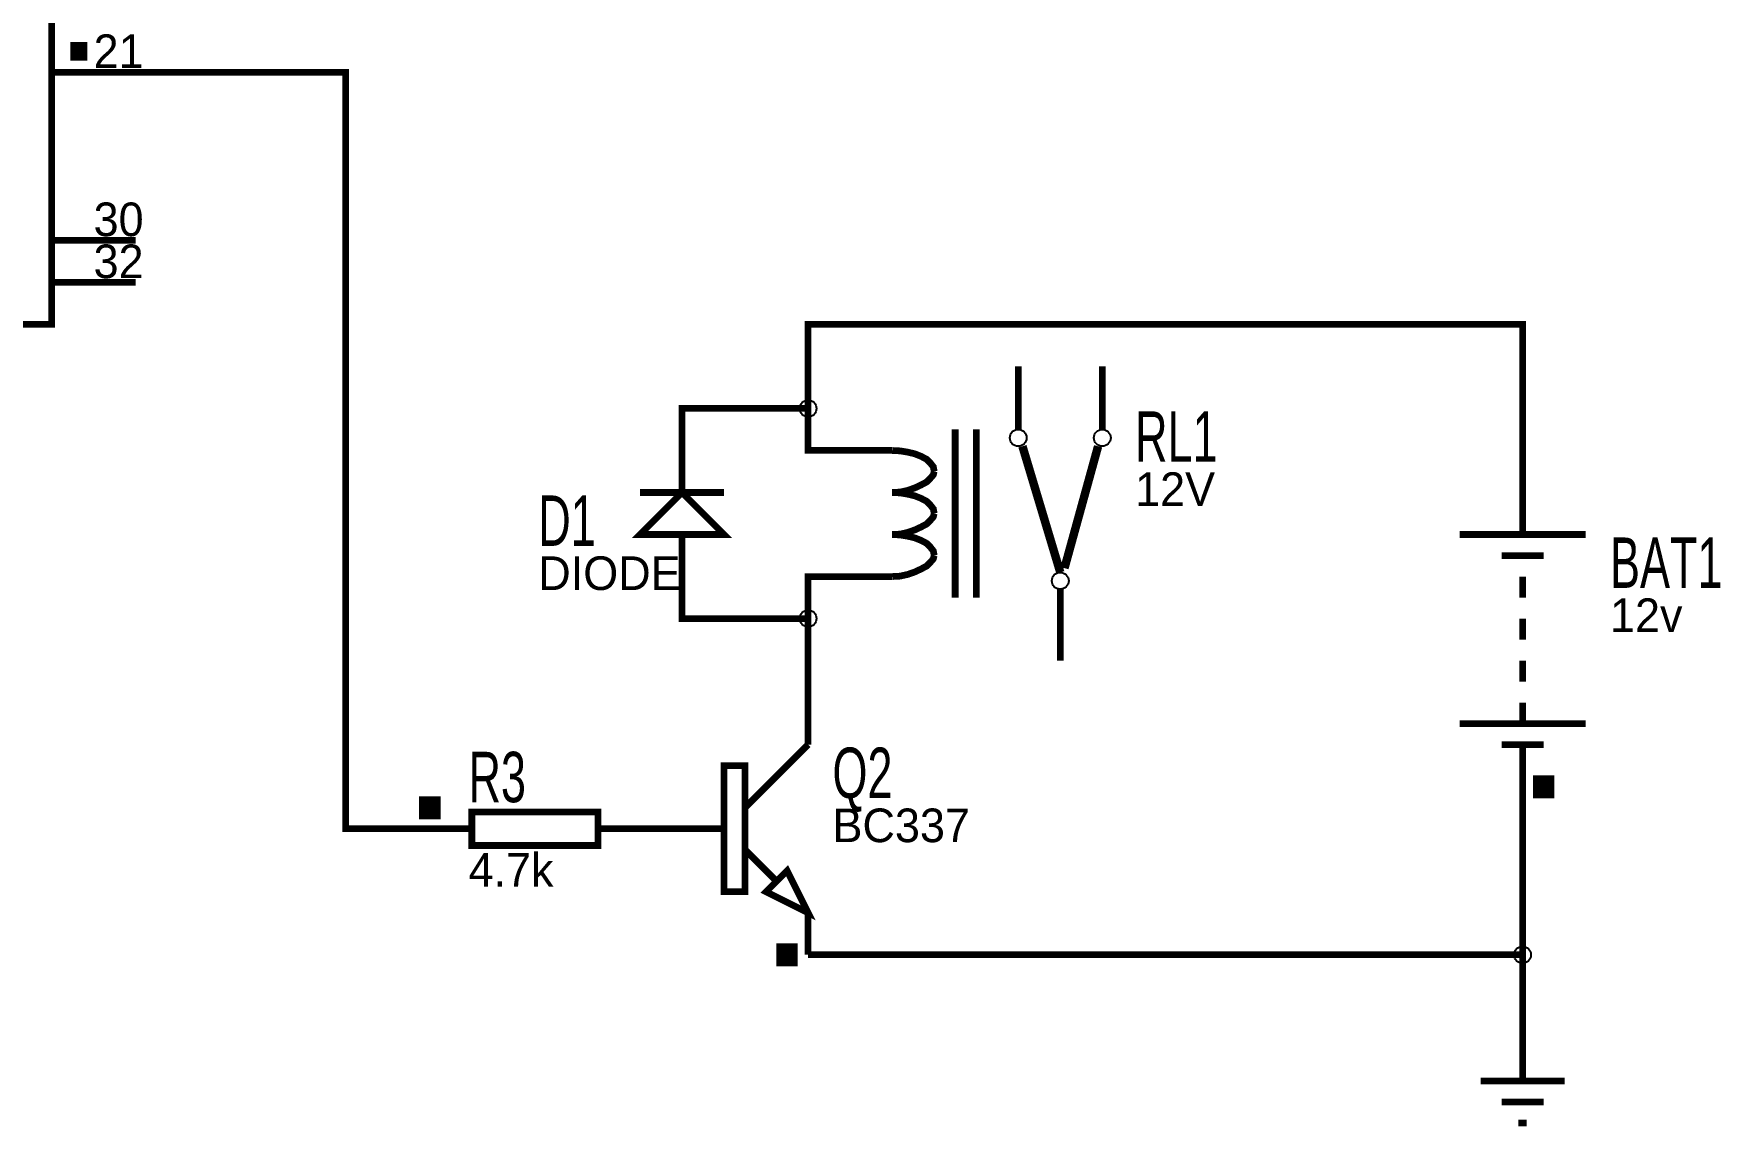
# Model space of a CAD drawing. Extents: x -4.41 to 4.79, y -3.61 to 3.92.
# Drawn here: x 0.258 to 4.27, y -3.608 to -1.008 of the extents above; entities that cross this region are included whole.
import ezdxf

# ---------------------------------------------------------------- set-up
doc = ezdxf.new("R2010")
doc.units = 0
doc.layers.get('0').update_dxf_attribs({"linetype": 'CONTINUOUS'})

msp = doc.modelspace()

# ---------------------------------------------------------------- linework, layer by layer
for points, const_width in [([(-1, -1.7), (0.3, -1.7), (0.3, 0.6), (-1, 0.6), (-1, -1.7)], 0.016), ([(0.5, -1.1), (0.3, -1.1)], 0.016), ([(1.2, -2.9), (1, -2.9), (1, -1.1), (0.5, -1.1)], 0.016), ([(0.5, -1.5), (0.3, -1.5)], 0.016), ([(0.5, -1.6), (0.3, -1.6)], 0.016), ([(2.1, -1.9), (2.1, -1.7), (3.8, -1.7), (3.8, -2.1)], 0.016), ([(2.6, -1.8), (2.6, -1.9)], 0.016), ([(2.8, -1.8), (2.8, -1.9)], 0.016), ([(2.1, -1.9), (1.8, -1.9), (1.8, -2)], 0.016), ([(2.1, -1.9), (2.1, -2), (2.2, -2)], 0.016), ([(2.6, -1.95), (2.6, -1.9)], 0.016), ([(2.8, -1.95), (2.8, -1.9)], 0.016), ([(2.45, -1.95), (2.45, -2.35)], 0.016), ([(2.5, -1.95), (2.5, -2.35)], 0.016), ([(1.8, -2), (1.8, -2.1)], 0.016), ([(2.2, -2), (2.3, -2)], 0.016), ([(2.4, -2.05), (2.398, -2.039), (2.391, -2.03), (2.382, -2.021), (2.369, -2.014), (2.354, -2.008), (2.337, -2.004), (2.319, -2.001), (2.3, -2)], 0.016), ([(2.7, -2.29), (2.61, -1.99)], 0.02), ([(2.71, -2.28), (2.79, -1.99)], 0.02), ([(2.4, -2.05), (2.398, -2.058), (2.391, -2.066), (2.382, -2.075), (2.369, -2.082), (2.354, -2.089), (2.337, -2.095), (2.319, -2.099), (2.3, -2.1)], 0.016), ([(1.7, -2.2), (1.9, -2.2), (1.8, -2.1), (1.7, -2.2)], 0.016), ([(1.7, -2.1), (1.9, -2.1)], 0.016), ([(2.4, -2.15), (2.398, -2.139), (2.391, -2.13), (2.382, -2.121), (2.369, -2.114), (2.354, -2.108), (2.337, -2.104), (2.319, -2.101), (2.3, -2.1)], 0.016), ([(3.8, -2.1), (3.8, -2.2)], 0.016), ([(2.4, -2.15), (2.398, -2.158), (2.391, -2.166), (2.382, -2.175), (2.369, -2.182), (2.354, -2.189), (2.337, -2.195), (2.319, -2.199), (2.3, -2.2)], 0.016), ([(1.8, -2.3), (1.8, -2.2)], 0.016), ([(2.4, -2.25), (2.398, -2.239), (2.391, -2.23), (2.382, -2.221), (2.369, -2.214), (2.354, -2.208), (2.337, -2.204), (2.319, -2.201), (2.3, -2.2)], 0.016), ([(3.95, -2.2), (3.65, -2.2)], 0.016), ([(2.4, -2.25), (2.398, -2.258), (2.391, -2.266), (2.382, -2.275), (2.369, -2.282), (2.354, -2.289), (2.337, -2.295), (2.319, -2.299), (2.3, -2.3)], 0.016), ([(3.85, -2.25), (3.75, -2.25)], 0.016), ([(2.1, -2.4), (1.8, -2.4), (1.8, -2.3)], 0.016), ([(2.1, -2.4), (2.1, -2.3), (2.2, -2.3)], 0.016), ([(2.2, -2.3), (2.3, -2.3)], 0.016), ([(2.7, -2.4), (2.7, -2.33)], 0.016), ([(3.8, -2.3), (3.8, -2.35)], 0.016), ([(2.1, -2.4), (2.1, -2.6)], 0.016), ([(2.7, -2.5), (2.7, -2.4)], 0.016), ([(3.8, -2.4), (3.8, -2.45)], 0.016), ([(3.8, -2.5), (3.8, -2.55)], 0.016), ([(2.1, -2.6), (2.1, -2.7)], 0.016), ([(3.8, -2.6), (3.8, -2.65)], 0.016), ([(3.95, -2.65), (3.65, -2.65)], 0.016), ([(1.95, -2.85), (2.1, -2.7)], 0.016), ([(3.85, -2.7), (3.75, -2.7)], 0.016), ([(3.8, -2.8), (3.8, -2.7)], 0.016), ([(1.9, -3.05), (1.95, -3.05), (1.95, -2.75), (1.9, -2.75), (1.9, -3.05)], 0.016), ([(3.8, -3.2), (3.8, -2.8)], 0.016), ([(1.3, -2.94), (1.6, -2.94), (1.6, -2.86), (1.3, -2.86), (1.3, -2.94)], 0.016), ([(1.2, -2.9), (1.3, -2.9)], 0.016), ([(1.7, -2.9), (1.6, -2.9)], 0.016), ([(1.7, -2.9), (1.8, -2.9)], 0.016), ([(1.8, -2.9), (1.9, -2.9)], 0.016), ([(1.95, -2.95), (2.02, -3.02)], 0.016), ([(2.1, -3.1), (2, -3.05), (2.05, -3), (2.1, -3.1)], 0.016), ([(2.1, -3.2), (2.1, -3.1)], 0.016), ([(3.8, -3.2), (2.1, -3.2)], 0.016), ([(3.8, -3.2), (3.8, -3.4)], 0.016), ([(3.8, -3.4), (3.8, -3.5)], 0.016), ([(3.7, -3.5), (3.9, -3.5)], 0.016), ([(3.75, -3.55), (3.85, -3.55)], 0.016), ([(3.79, -3.6), (3.81, -3.6)], 0.016)]:
    msp.add_lwpolyline(points, dxfattribs=dict(const_width=const_width))
at = {"layer": '128'}
for centre in [(2.6, -1.97), (2.8, -1.97), (2.7, -2.31)]:
    msp.add_circle(centre, 0.02, dxfattribs=at)
at = {"layer": '16384'}
for centre in [(2.1, -1.9), (2.1, -2.4), (3.8, -3.2)]:
    msp.add_circle(centre, 0.02, dxfattribs=at)
at = {"layer": '16728128'}
for points in [[(0.345, -1.03), (0.385, -1.03)], [(0.345, -1.031), (0.385, -1.031)], [(0.345, -1.032), (0.385, -1.032)], [(0.345, -1.033), (0.385, -1.033)], [(0.345, -1.034), (0.385, -1.034)], [(0.345, -1.035), (0.385, -1.035)], [(0.345, -1.036), (0.385, -1.036)], [(0.345, -1.037), (0.385, -1.037)], [(0.345, -1.038), (0.385, -1.038)], [(0.345, -1.039), (0.385, -1.039)], [(0.345, -1.04), (0.385, -1.04)], [(0.345, -1.041), (0.385, -1.041)], [(0.345, -1.042), (0.385, -1.042)], [(0.345, -1.043), (0.385, -1.043)], [(0.345, -1.044), (0.385, -1.044)], [(0.345, -1.045), (0.385, -1.045)], [(0.345, -1.046), (0.385, -1.046)], [(0.345, -1.047), (0.385, -1.047)], [(0.345, -1.048), (0.385, -1.048)], [(0.345, -1.049), (0.385, -1.049)], [(0.345, -1.05), (0.385, -1.05)], [(0.345, -1.051), (0.385, -1.051)], [(0.345, -1.052), (0.385, -1.052)], [(0.345, -1.053), (0.385, -1.053)], [(0.345, -1.054), (0.385, -1.054)], [(0.345, -1.055), (0.385, -1.055)], [(0.345, -1.056), (0.385, -1.056)], [(0.345, -1.057), (0.385, -1.057)], [(0.345, -1.058), (0.385, -1.058)], [(0.345, -1.059), (0.385, -1.059)], [(0.345, -1.06), (0.385, -1.06)], [(0.345, -1.061), (0.385, -1.061)], [(0.345, -1.062), (0.385, -1.062)], [(0.345, -1.063), (0.385, -1.063)], [(0.345, -1.064), (0.385, -1.064)], [(0.345, -1.065), (0.385, -1.065)], [(0.345, -1.066), (0.385, -1.066)], [(0.345, -1.067), (0.385, -1.067)], [(0.345, -1.068), (0.385, -1.068)], [(0.345, -1.069), (0.385, -1.069)], [(0.345, -1.07), (0.385, -1.07)], [(3.825, -2.775), (3.875, -2.775)], [(3.825, -2.776), (3.875, -2.776)], [(3.825, -2.777), (3.875, -2.777)], [(3.825, -2.778), (3.875, -2.778)], [(3.825, -2.779), (3.875, -2.779)], [(3.825, -2.78), (3.875, -2.78)], [(3.825, -2.781), (3.875, -2.781)], [(3.825, -2.782), (3.875, -2.782)], [(3.825, -2.783), (3.875, -2.783)], [(3.825, -2.784), (3.875, -2.784)], [(3.825, -2.785), (3.875, -2.785)], [(3.825, -2.786), (3.875, -2.786)], [(3.825, -2.787), (3.875, -2.787)], [(3.825, -2.788), (3.875, -2.788)], [(3.825, -2.789), (3.875, -2.789)], [(3.825, -2.79), (3.875, -2.79)], [(3.825, -2.791), (3.875, -2.791)], [(3.825, -2.792), (3.875, -2.792)], [(3.825, -2.793), (3.875, -2.793)], [(3.825, -2.794), (3.875, -2.794)], [(3.825, -2.795), (3.875, -2.795)], [(3.825, -2.796), (3.875, -2.796)], [(3.825, -2.797), (3.875, -2.797)], [(3.825, -2.798), (3.875, -2.798)], [(3.825, -2.799), (3.875, -2.799)], [(3.825, -2.8), (3.875, -2.8)], [(3.825, -2.801), (3.875, -2.801)], [(3.825, -2.802), (3.875, -2.802)], [(3.825, -2.803), (3.875, -2.803)], [(3.825, -2.804), (3.875, -2.804)], [(3.825, -2.805), (3.875, -2.805)], [(3.825, -2.806), (3.875, -2.806)], [(3.825, -2.807), (3.875, -2.807)], [(3.825, -2.808), (3.875, -2.808)], [(1.175, -2.825), (1.225, -2.825)], [(1.175, -2.826), (1.225, -2.826)], [(1.175, -2.827), (1.225, -2.827)], [(1.175, -2.828), (1.225, -2.828)], [(1.175, -2.829), (1.225, -2.829)], [(1.175, -2.83), (1.225, -2.83)], [(1.175, -2.831), (1.225, -2.831)], [(1.175, -2.832), (1.225, -2.832)], [(1.175, -2.833), (1.225, -2.833)], [(1.175, -2.834), (1.225, -2.834)], [(1.175, -2.835), (1.225, -2.835)], [(1.175, -2.836), (1.225, -2.836)], [(1.175, -2.837), (1.225, -2.837)], [(1.175, -2.838), (1.225, -2.838)], [(1.175, -2.839), (1.225, -2.839)], [(1.175, -2.84), (1.225, -2.84)], [(1.175, -2.841), (1.225, -2.841)], [(1.175, -2.842), (1.225, -2.842)], [(1.175, -2.843), (1.225, -2.843)], [(1.175, -2.844), (1.225, -2.844)], [(1.175, -2.845), (1.225, -2.845)], [(1.175, -2.846), (1.225, -2.846)], [(1.175, -2.847), (1.225, -2.847)], [(1.175, -2.848), (1.225, -2.848)], [(1.175, -2.849), (1.225, -2.849)], [(3.825, -2.809), (3.875, -2.809)], [(3.825, -2.81), (3.875, -2.81)], [(3.825, -2.811), (3.875, -2.811)], [(3.825, -2.812), (3.875, -2.812)], [(3.825, -2.813), (3.875, -2.813)], [(3.825, -2.814), (3.875, -2.814)], [(3.825, -2.815), (3.875, -2.815)], [(3.825, -2.816), (3.875, -2.816)], [(3.825, -2.817), (3.875, -2.817)], [(3.825, -2.818), (3.875, -2.818)], [(3.825, -2.819), (3.875, -2.819)], [(3.825, -2.82), (3.875, -2.82)], [(3.825, -2.821), (3.875, -2.821)], [(3.825, -2.822), (3.875, -2.822)], [(3.825, -2.823), (3.875, -2.823)], [(3.825, -2.824), (3.875, -2.824)], [(3.825, -2.825), (3.875, -2.825)], [(1.175, -2.85), (1.225, -2.85)], [(1.175, -2.851), (1.225, -2.851)], [(1.175, -2.852), (1.225, -2.852)], [(1.175, -2.853), (1.225, -2.853)], [(1.175, -2.854), (1.225, -2.854)], [(1.175, -2.855), (1.225, -2.855)], [(1.175, -2.856), (1.225, -2.856)], [(1.175, -2.857), (1.225, -2.857)], [(1.175, -2.858), (1.225, -2.858)], [(1.175, -2.859), (1.225, -2.859)], [(1.175, -2.86), (1.225, -2.86)], [(1.175, -2.861), (1.225, -2.861)], [(1.175, -2.862), (1.225, -2.862)], [(1.175, -2.863), (1.225, -2.863)], [(1.175, -2.864), (1.225, -2.864)], [(1.175, -2.865), (1.225, -2.865)], [(1.175, -2.866), (1.225, -2.866)], [(1.175, -2.867), (1.225, -2.867)], [(1.175, -2.868), (1.225, -2.868)], [(1.175, -2.869), (1.225, -2.869)], [(1.175, -2.87), (1.225, -2.87)], [(1.175, -2.871), (1.225, -2.871)], [(1.175, -2.872), (1.225, -2.872)], [(1.175, -2.873), (1.225, -2.873)], [(1.175, -2.874), (1.225, -2.874)], [(1.175, -2.875), (1.225, -2.875)], [(2.025, -3.175), (2.075, -3.175)], [(2.025, -3.176), (2.075, -3.176)], [(2.025, -3.177), (2.075, -3.177)], [(2.025, -3.178), (2.075, -3.178)], [(2.025, -3.179), (2.075, -3.179)], [(2.025, -3.18), (2.075, -3.18)], [(2.025, -3.181), (2.075, -3.181)], [(2.025, -3.182), (2.075, -3.182)], [(2.025, -3.183), (2.075, -3.183)], [(2.025, -3.184), (2.075, -3.184)], [(2.025, -3.185), (2.075, -3.185)], [(2.025, -3.186), (2.075, -3.186)], [(2.025, -3.187), (2.075, -3.187)], [(2.025, -3.188), (2.075, -3.188)], [(2.025, -3.189), (2.075, -3.189)], [(2.025, -3.19), (2.075, -3.19)], [(2.025, -3.191), (2.075, -3.191)], [(2.025, -3.192), (2.075, -3.192)], [(2.025, -3.193), (2.075, -3.193)], [(2.025, -3.194), (2.075, -3.194)], [(2.025, -3.195), (2.075, -3.195)], [(2.025, -3.196), (2.075, -3.196)], [(2.025, -3.197), (2.075, -3.197)], [(2.025, -3.198), (2.075, -3.198)], [(2.025, -3.199), (2.075, -3.199)], [(2.025, -3.2), (2.075, -3.2)], [(2.025, -3.201), (2.075, -3.201)], [(2.025, -3.202), (2.075, -3.202)], [(2.025, -3.203), (2.075, -3.203)], [(2.025, -3.204), (2.075, -3.204)], [(2.025, -3.205), (2.075, -3.205)], [(2.025, -3.206), (2.075, -3.206)], [(2.025, -3.207), (2.075, -3.207)], [(2.025, -3.208), (2.075, -3.208)], [(2.025, -3.209), (2.075, -3.209)], [(2.025, -3.21), (2.075, -3.21)], [(2.025, -3.211), (2.075, -3.211)], [(2.025, -3.212), (2.075, -3.212)], [(2.025, -3.213), (2.075, -3.213)], [(2.025, -3.214), (2.075, -3.214)], [(2.025, -3.215), (2.075, -3.215)], [(2.025, -3.216), (2.075, -3.216)], [(2.025, -3.217), (2.075, -3.217)], [(2.025, -3.218), (2.075, -3.218)], [(2.025, -3.219), (2.075, -3.219)], [(2.025, -3.22), (2.075, -3.22)], [(2.025, -3.221), (2.075, -3.221)], [(2.025, -3.222), (2.075, -3.222)], [(2.025, -3.223), (2.075, -3.223)], [(2.025, -3.224), (2.075, -3.224)], [(2.025, -3.225), (2.075, -3.225)]]:
    msp.add_lwpolyline(points, dxfattribs=at)

# ---------------------------------------------------------------- texts
for s, p in [('21', (0.4, -1.09)), ('30', (0.4, -1.49)), ('32', (0.4, -1.59)), ('12V', (2.878, -2.132)), ('DIODE', (1.458, -2.332)), ('12v', (4.008, -2.432)), ('BC337', (2.158, -2.932)), ('4.7k', (1.292, -3.038))]:
    msp.add_text(s, height=0.08).set_placement(p)
at = {"width": 0.666667}
for s, p in [('RL1', (2.878, -2.027)), ('D1', (1.458, -2.227)), ('BAT1', (4.008, -2.327)), ('R3', (1.292, -2.837)), ('Q2', (2.158, -2.827))]:
    msp.add_text(s, height=0.12, dxfattribs=at).set_placement(p)

doc.saveas('drawing.dxf')
